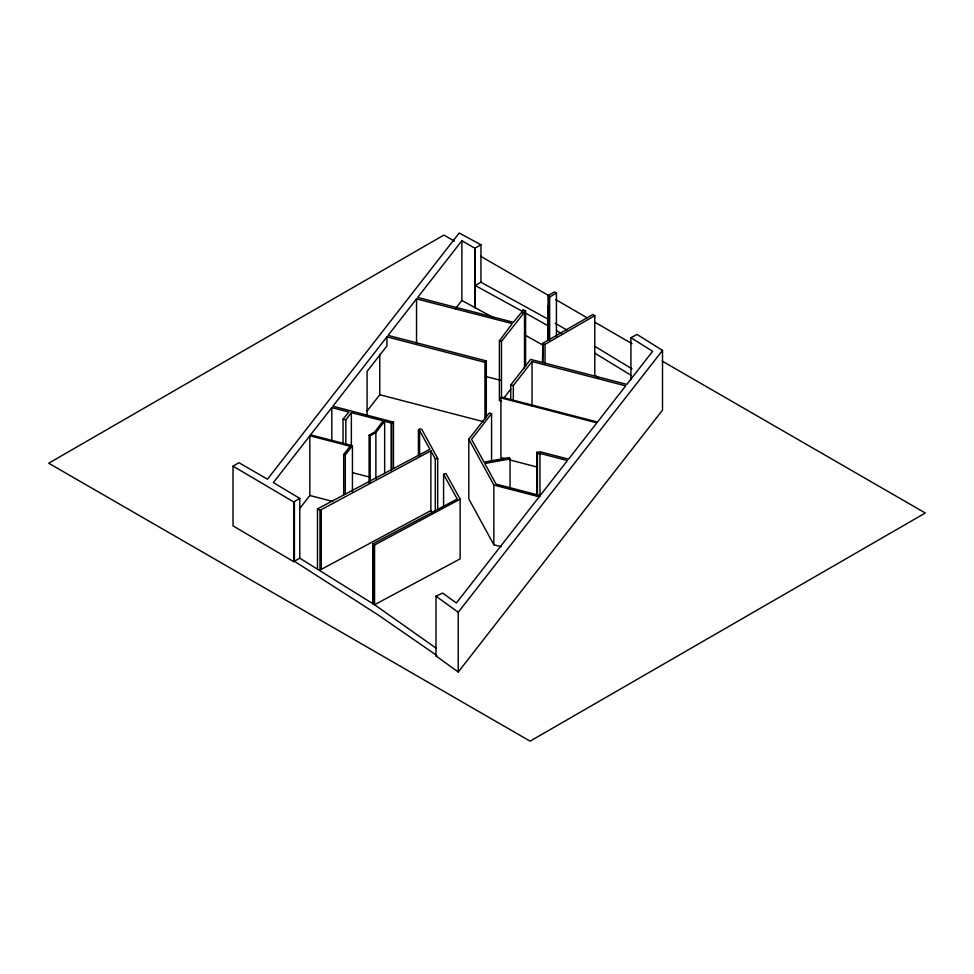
<?xml version="1.0" encoding="UTF-8"?>
<svg xmlns="http://www.w3.org/2000/svg" width="974" height="974" viewBox="0 0 974 974"><rect width="100%" height="100%" fill="white"/><g stroke="black" fill="none" stroke-linecap="round" stroke-linejoin="round"><path stroke-width="1.46" d="M501.476 401.13L499.394 400.594L499.394 340.863L512.227 323.599L416.543 298.884L388.078 335.397L486.306 360.916L486.306 417.663M501.476 398.147L501.476 341.399L525.583 310.828L525.583 366.078M504.24 397.538L510.693 389.15M345.819 445.228L345.819 419.843L351.358 412.647L383.159 420.829L374.807 431.908L369.097 435.208L369.097 482.994M369.097 435.208L370.169 435.828L375.879 432.529L384.657 421.231L391.694 423.142L393.472 422.107L393.472 468.397M501.16 546.67L493.855 544.77L468.811 498.944L468.811 439.201L489.216 413.049L491.566 413.585L471.562 439.371L484.029 462.139L509.292 457.537L510.047 458.924L510.047 488.79M343.043 443.024L343.043 419.124L348.899 412.026L331.817 407.582L273.353 482.58L299.773 498.432L299.773 558.163L374.722 604.842L436.51 648.453M486.306 360.916L484.967 362.328L386.934 336.858L332.889 406.195L393.472 422.107M522.636 311.497L475.263 285.516L480.961 282.229L480.961 244.742L474.886 248.236L461.871 240.724L417.676 297.423L513.347 322.272L522.928 310.718L522.393 310.402L522.393 313.397M367.137 410.943L379.775 394.738L379.775 354.499M299.554 508.708L309.842 495.51L309.842 435.768L350.104 446.226L343.688 454.468L343.688 494.78M455.43 308.721L461.871 300.455L461.871 240.724M345.295 493.708L345.295 454.882L352.442 445.715L310.572 434.83M510.778 399.839L510.778 384.913L530.66 359.406L626.818 384.401L652.629 351.297L630.921 337.686L637.045 334.435L662.515 350.397L662.515 410.127L458.243 672.023L435.987 655.916L435.987 596.173L442.683 593.081L456.404 602.979L539.17 496.813L493.855 485.04L468.811 439.201M505.287 458.778L500.928 457.646L500.928 397.903L501.549 397.112L597.476 422.046L625.673 385.862L532.048 361.524L513.31 385.57L513.31 400.497M458.243 672.023L458.243 612.281L662.515 350.397M418.418 455.674L418.418 430.289L419.66 428.755L421.815 429.437L437.691 458.462L437.691 509.244M542.457 362.608L542.895 343.238L592.837 314.505L594.797 315.649L594.797 375.38L598.669 377.742M461.871 300.455L493.66 317.755M299.773 558.163L293.698 561.669L233.005 525.863L233.005 466.132L238.934 462.711L267.473 479.184L459.168 233.042L480.961 244.742M522.393 310.402L523.415 309.817L525.583 310.828M548.045 340.437L548.045 295.646L554.462 291.932L556.434 293.064L556.434 336.493M548.581 339.67L548.934 296.157L548.045 295.646M548.581 296.364L549.653 296.985L556.434 293.064M542.457 343.773L545.026 344.382L594.797 315.649M293.698 561.669L293.698 501.939L299.773 498.432M317.487 568.621L317.487 508.891L429.899 449.282L419.587 430.545L418.418 430.289M317.487 508.891L319.996 510.327L430.885 450.852L435.293 458.912L435.293 511.18M430.885 450.852L430.885 510.583L319.996 570.058L319.996 510.327M372.762 603.71L372.762 543.979L374.564 545.014L460.142 499.126L445.934 473.461L443.584 474.314L443.584 507.162M372.762 543.979L457.232 499.005L443.584 474.314M435.987 655.916L436.839 655.514L378.216 614.996L294.404 561.268L294.404 501.537M537.417 495.851L537.417 454.042L539.973 453.421L567.452 460.544L540.156 495.547L496.046 484.09L484.796 463.527L510.047 458.924M435.293 458.912L437.691 458.462M536.771 495.632L536.771 452.326L540.473 451.863L568.536 459.156L596.855 422.838L500.928 397.903M499.394 340.863L501.476 341.399M343.043 419.124L345.819 419.843M352.795 472.755L370.144 477.211M485.734 376.488L500.453 380.286M510.778 384.913L513.31 385.57M379.775 394.738L483.506 421.681M509.646 459.911L537.258 467.082M343.688 454.468L345.295 454.882M309.842 495.51L332.852 501.476M480.961 282.229L547.376 318.79M526.191 313.482L547.425 325.426M526.191 335.726L542.713 345.015M555.204 323.271L566.905 330.003M454.408 241.138L443.888 235.063L48.7 463.222L530.112 741.165L925.3 513.006L662.235 361.123M480.718 256.332L549.117 295.816M555.691 299.615L587.261 317.841M595.151 322.394L631.98 343.664M556.434 330.563L561.633 333.619M233.005 466.132L293.698 501.939M595.26 346.61L632.016 368.829M594.797 353.136L630.921 375.185M435.987 596.173L458.243 612.281M430.885 510.583L432.139 512.884M536.771 452.326L537.417 454.042M548.045 306.055L548.313 340.291M474.886 258.658L475.275 307.772L475.263 248.029M630.921 337.686L630.921 379.629M549.653 296.985L549.653 340.291M545.026 344.382L545.026 363.789M542.895 343.238L542.895 362.084M539.973 453.421L539.973 496.728M532.048 361.524L532.048 406.328M524.511 311.449L524.511 368.196M493.855 485.04L493.855 544.77M491.566 413.585L491.566 461.372M484.967 362.328L484.967 419.076M474.886 248.236L474.886 307.979M460.142 499.126L460.142 558.857L374.564 604.744L374.564 545.014M419.587 430.545L419.587 455.929M416.543 298.884L416.543 343.688M391.694 423.142L391.694 469.431M391.158 422.826L391.158 470.612M386.934 336.858L386.934 345.928L367.076 371.398L367.076 416.105M384.657 421.231L384.657 473.498M375.879 432.529L375.879 478.818M373.602 544.454L373.602 604.197M373.371 544.332L373.371 604.063M370.169 435.828L370.169 482.118M352.442 445.715L352.442 492.004M351.358 412.647L351.358 446.993M331.817 407.582L331.817 440.443M321.237 509.609L321.237 569.34"/></g></svg>
